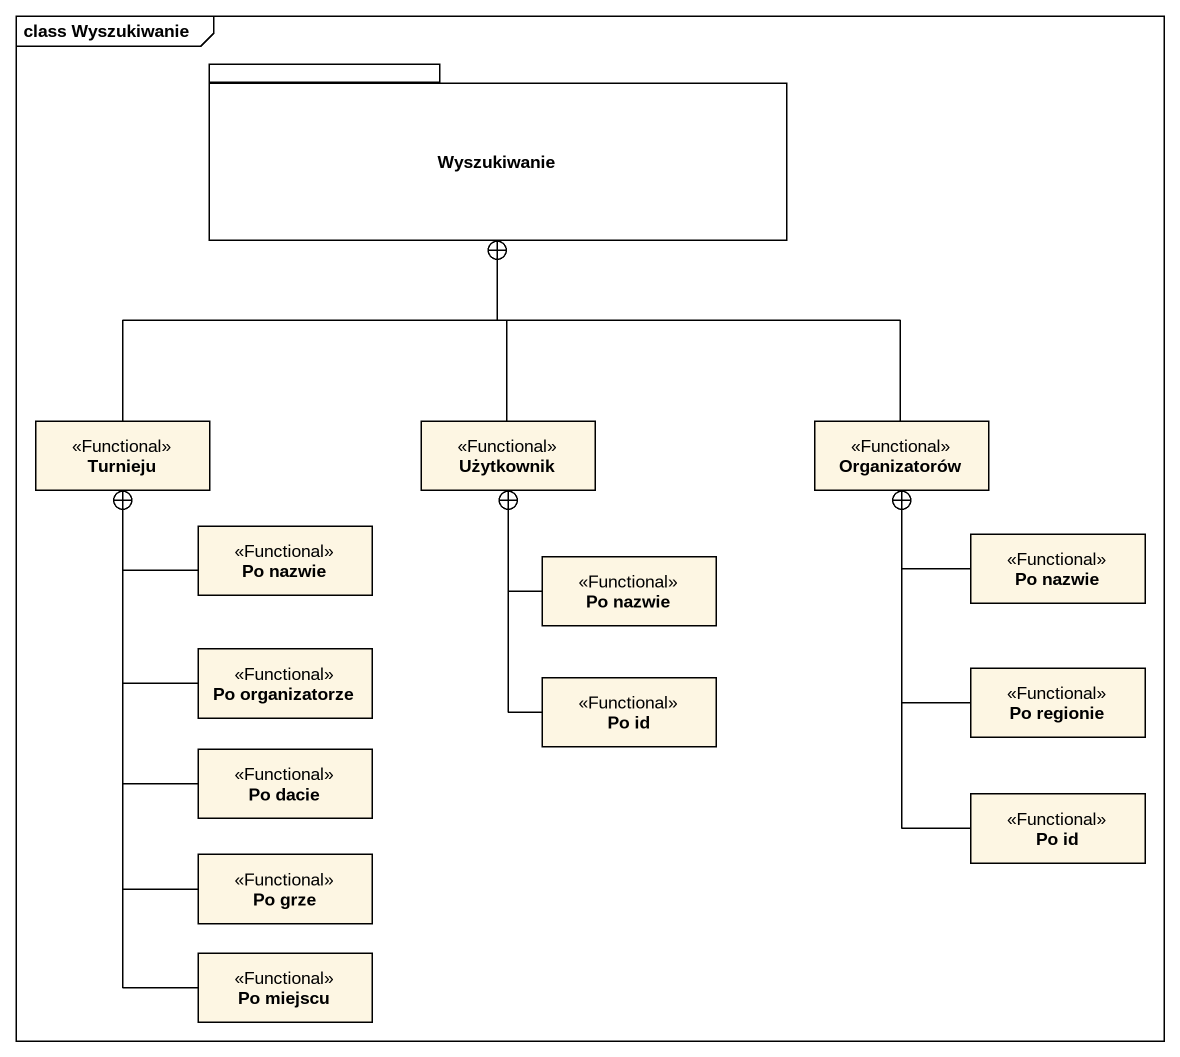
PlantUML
@startuml
mainframe class Wyszukiwanie
hide circle
hide empty members
package Wyszukiwanie {
}
class Turnieju <<Functional>>
class Użytkownik <<Functional>>
class Organizatorów <<Functional>>
class "Po nazwie" as Po_nazwie <<Functional>>
class "Po nazwie" as Po_nazwie_2 <<Functional>>
class "Po nazwie" as Po_nazwie_3 <<Functional>>
class "Po organizatorze" as Po_organizatorze <<Functional>>
class "Po id" as Po_id <<Functional>>
class "Po regionie" as Po_regionie <<Functional>>
class "Po dacie" as Po_dacie <<Functional>>
class "Po id" as Po_id_2 <<Functional>>
class "Po grze" as Po_grze <<Functional>>
class "Po miejscu" as Po_miejscu <<Functional>>
Turnieju -up-+ Wyszukiwanie
Użytkownik -up-+ Wyszukiwanie
Organizatorów -up-+ Wyszukiwanie
Po_nazwie -up-+ Turnieju
Po_nazwie_2 -up-+ Organizatorów
Po_nazwie_3 -up-+ Użytkownik
Po_organizatorze -up-+ Turnieju
Po_id -up-+ Użytkownik
Po_regionie -up-+ Organizatorów
Po_dacie -up-+ Turnieju
Po_id_2 -up-+ Organizatorów
Po_grze -up-+ Turnieju
Po_miejscu -up-+ Turnieju
@enduml
